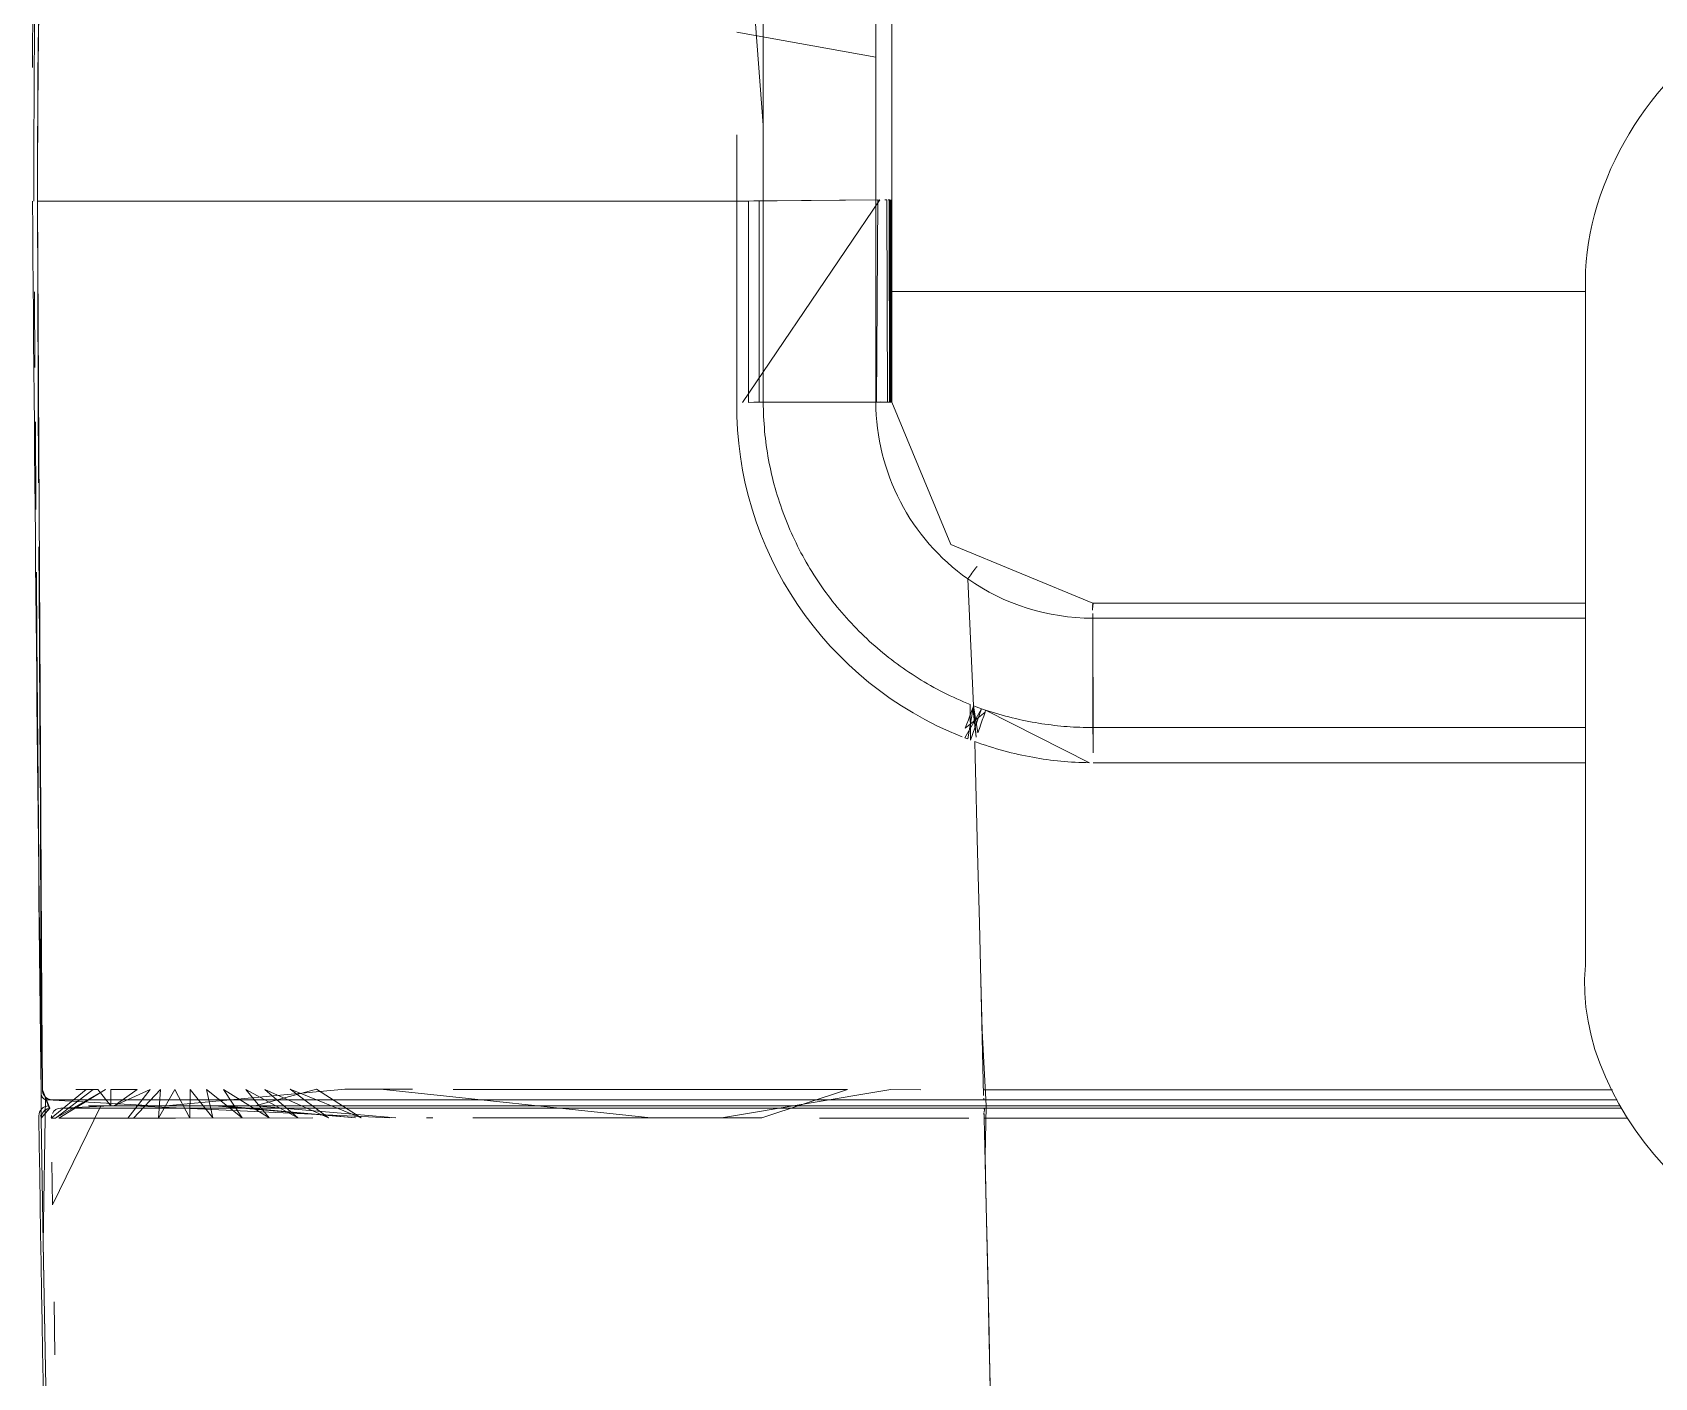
# Model space of a CAD drawing. Header units: millimetres. Extents: x 521 to 148073, y -17811 to 32040.
# Drawn here: x 59574.1 to 59657.9, y 9935.2 to 10004.8 of the extents above; entities that cross this region are included whole.
import ezdxf

# ---------------------------------------------------------------- set-up
doc = ezdxf.new("R2010")
doc.units = ezdxf.units.MM
doc.layers.add('Datové rozvody', color=6, linetype='Continuous')
doc.layers.add('PDF_Geometrie', color=7, linetype='Continuous', true_color=0xbdbdbd)

# ---------------------------------------------------------------- blocks, each defined once
blk = doc.blocks.new('projektor')
at = {"layer": 'PDF_Geometrie', "lineweight": 13}
for points in [[(86185.569, 15270.026), (86181.165, 15269.995)], [(86192.109, 15270.07), (86188.301, 15270.046)], [(86203.395, 15270.173), (86206.931, 15270.147)], [(86131.646, 15269.407), (86137.946, 15269.523), (86144.247, 15269.632), (86150.532, 15269.732), (86151.747, 15269.732), (86151.735, 15269.731), (86151.723, 15269.73), (86151.711, 15269.728), (86151.699, 15269.726), (86151.687, 15269.723), (86151.676, 15269.72), (86151.664, 15269.716), (86151.652, 15269.712), (86151.641, 15269.707), (86151.631, 15269.703), (86151.62, 15269.697), (86151.609, 15269.691), (86151.599, 15269.685), (86151.589, 15269.677), (86151.579, 15269.67), (86151.569, 15269.663), (86151.56, 15269.655), (86151.551, 15269.647), (86151.543, 15269.639), (86151.534, 15269.63), (86151.527, 15269.621), (86151.519, 15269.61), (86151.512, 15269.6), (86151.505, 15269.591), (86151.499, 15269.58), (86151.493, 15269.57), (86151.488, 15269.558), (86151.484, 15269.547), (86151.478, 15269.536), (86151.474, 15269.525), (86151.471, 15269.514), (86151.468, 15269.501), (86151.465, 15269.489), (86151.463, 15269.477), (86151.462, 15269.466), (86151.46, 15269.454), (86151.459, 15269.441), (86151.459, 15269.429)], [(86151.961, 15269.672), (86151.947, 15269.672), (86151.933, 15269.671), (86151.919, 15269.67), (86151.906, 15269.669), (86151.891, 15269.667), (86151.878, 15269.665), (86151.864, 15269.662), (86151.851, 15269.659), (86151.837, 15269.656), (86151.824, 15269.652), (86151.811, 15269.648), (86151.798, 15269.644), (86151.785, 15269.639), (86151.772, 15269.635), (86151.759, 15269.629), (86151.747, 15269.623), (86151.734, 15269.616), (86151.722, 15269.61), (86151.71, 15269.603), (86151.698, 15269.596), (86151.686, 15269.589), (86151.675, 15269.581), (86151.663, 15269.573), (86151.652, 15269.565), (86151.641, 15269.555), (86151.632, 15269.547), (86151.62, 15269.537), (86151.611, 15269.528), (86151.602, 15269.518), (86144.233, 15269.63), (86137.935, 15269.522), (86131.636, 15269.405)], [(86148.328, 15269.193), (86146.168, 15269.161), (86151.154, 15266.737)], [(86150.532, 15269.02), (86150.532, 15269.226), (86151.972, 15267.471), (86151.974, 15266.882), (86151.155, 15266.236), (86151.976, 15266.232), (86151.977, 15265.812), (86151.977, 15265.37), (86151.979, 15264.906), (86151.155, 15266.069), (86151.98, 15264.251), (86150.537, 15265.371), (86150.537, 15265.513), (86150.537, 15265.651), (86150.537, 15265.789), (86150.537, 15265.923), (86150.537, 15266.055), (86150.537, 15266.186), (86150.536, 15266.313), (86150.536, 15266.44), (86150.536, 15266.564), (86150.536, 15266.686), (86150.535, 15266.806), (86150.535, 15266.923), (86150.535, 15267.039), (86150.538, 15265.082), (86151.981, 15263.734), (86150.54, 15263.833), (86151.982, 15263.005), (86150.543, 15262.252), (86151.984, 15262.234), (86150.545, 15261.09), (86151.984, 15261.421), (86150.546, 15259.624), (86151.985, 15260.565), (86150.548, 15258.27), (86151.986, 15259.432), (86150.549, 15256.823), (86151.986, 15258.473), (86150.55, 15255.28), (86151.987, 15257.211), (86150.55, 15253.639), (86151.988, 15255.875), (86151.155, 15258.969), (86150.55, 15251.891)], [(86150.645, 15269.778), (86150.646, 15269.721)], [(86151.459, 15190.442), (86151.459, 15269.43), (86151.155, 15264.059), (86151.155, 15267.351), (86151.155, 15266.699)], [(86151.46, 15269.194), (86151.461, 15269.209)], [(86151.611, 15269.528), (86151.62, 15269.537), (86151.629, 15269.546), (86151.639, 15269.553), (86151.648, 15269.562), (86151.657, 15269.569), (86151.667, 15269.577), (86151.678, 15269.584), (86151.689, 15269.591), (86151.7, 15269.598), (86151.712, 15269.605), (86151.723, 15269.611), (86151.733, 15269.617), (86151.744, 15269.623), (86151.756, 15269.628), (86151.767, 15269.633), (86151.78, 15269.638), (86151.791, 15269.642), (86151.803, 15269.647), (86151.816, 15269.651), (86151.829, 15269.654), (86151.841, 15269.658), (86151.854, 15269.661), (86151.867, 15269.663), (86151.88, 15269.666), (86151.892, 15269.668), (86151.906, 15269.669), (86151.919, 15269.671), (86151.932, 15269.672), (86151.945, 15269.672), (86151.958, 15269.673), (86156.304, 15269.707)], [(86174.639, 15269.945), (86171.066, 15269.916), (86169.207, 15269.899), (86167.298, 15269.883), (86165.326, 15269.866), (86163.291, 15269.846), (86161.193, 15269.827), (86159.014, 15269.806), (86156.746, 15269.783), (86154.396, 15269.759), (86151.897, 15269.732), (86166.041, 15269.771)], [(86156.304, 15269.707), (86196.675, 15269.921)], [(86166.041, 15269.771), (86170.431, 15269.798)], [(86170.431, 15269.798), (86174.471, 15269.82)], [(86174.471, 15269.82), (86179.286, 15269.845)], [(86178.005, 15269.971), (86174.639, 15269.945)], [(86182.495, 15269.861), (86196.675, 15269.918)], [(86196.675, 15269.921), (86198.145, 15269.924), (86199.673, 15269.92), (86201.24, 15269.91), (86202.847, 15269.897), (86204.494, 15269.878), (86206.181, 15269.853), (86207.907, 15269.824), (86209.674, 15269.79), (86211.48, 15269.753), (86213.325, 15269.71), (86215.212, 15269.663), (86217.614, 15269.599), (86229.656, 15269.828)], [(86196.675, 15234.732), (86196.675, 15269.918)], [(86141.301, 15269.083), (86138.628, 15269.04)], [(86151.972, 15267.69), (86151.971, 15267.997), (86151.972, 15267.69), (86151.973, 15267.125), (86150.532, 15269.02), (86151.975, 15266.5), (86150.533, 15268.849), (86150.533, 15268.569), (86150.54, 15264.631), (86150.54, 15264.476), (86150.542, 15262.978), (86150.55, 15256.065)], [(86151.155, 15266.236), (86151.045, 15268.748)], [(86151.045, 15222.287), (86151.045, 15268.715)], [(86151.988, 15252.658), (86151.988, 15254.461), (86151.155, 15263.454), (86151.155, 15262.508), (86151.155, 15264.551), (86151.155, 15264.229), (86151.155, 15262.86), (86151.155, 15265.386), (86151.155, 15262.066)], [(86151.155, 15222.19), (86151.155, 15258.096), (86151.155, 15260.067), (86151.155, 15261.018), (86150.55, 15253.92), (86151.155, 15260.578), (86151.155, 15259.078), (86151.155, 15261.36), (86151.155, 15260.323), (86151.155, 15259.401), (86151.155, 15261.682), (86151.155, 15264.801), (86151.155, 15265.084), (86150.55, 15252.19)], [(86151.155, 15264.801), (86151.155, 15264.85)], [(86151.987, 15251.058), (86151.988, 15252.658), (86150.547, 15239.059), (86150.55, 15248.023), (86150.547, 15238.069), (86150.55, 15246.968), (86150.545, 15233.478), (86151.971, 15229.159)], [(86150.55, 15250.023), (86150.55, 15250.344)], [(86151.971, 15229.159), (86151.972, 15231.854), (86151.986, 15249.008)], [(86151.972, 15231.854), (86151.976, 15236.099), (86151.984, 15246.419), (86151.977, 15237.212), (86151.982, 15242.667)], [(86151.969, 15225.472), (86151.97, 15226.992), (86150.545, 15235.506), (86150.548, 15240.478), (86150.549, 15243.115), (86150.55, 15245.496), (86150.549, 15242.694), (86150.55, 15245.115)], [(86151.977, 15237.212), (86151.98, 15241.283)], [(86186.545, 15234.741), (86190.115, 15234.737)], [(86196.675, 15234.732), (86196.678, 15234.438), (86196.669, 15234.438), (86196.743, 15227.54), (86186.548, 15234.444)], [(86196.678, 15234.438), (86196.68, 15234.153), (86196.671, 15234.153), (86186.55, 15234.155)], [(86186.55, 15234.155), (86186.552, 15233.875), (86186.561, 15227.605)], [(86190.115, 15234.737), (86200.004, 15234.729)], [(86196.68, 15234.153), (86196.683, 15233.877)], [(86196.682, 15233.412), (86200.493, 15233.414), (86218.018, 15234.735)], [(86200.493, 15233.414), (86209.231, 15233.413), (86208.051, 15234.729)], [(86210.001, 15227.739), (86203.925, 15227.74), (86205.178, 15234.728)], [(86171.069, 15222.216), (86171.139, 15222.419), (86169.559, 15222.976), (86171.351, 15222.997), (86171.419, 15223.166), (86171.489, 15223.334), (86171.561, 15223.502), (86171.634, 15223.67), (86171.71, 15223.837), (86171.789, 15224.004), (86171.869, 15224.17), (86171.951, 15224.335), (86172.036, 15224.499), (86172.122, 15224.662), (86172.209, 15224.824), (86172.298, 15224.984), (86172.389, 15225.144), (86172.481, 15225.302), (86172.576, 15225.459), (86172.671, 15225.614), (86172.768, 15225.768), (86172.868, 15225.921), (86172.968, 15226.074), (86173.071, 15226.225), (86173.174, 15226.374), (86173.28, 15226.523), (86173.387, 15226.67), (86173.495, 15226.816), (86173.606, 15226.96), (86173.717, 15227.103), (86173.83, 15227.246), (86173.944, 15227.386), (86174.061, 15227.526), (86174.178, 15227.663), (86174.297, 15227.8), (86174.417, 15227.936), (86174.539, 15228.07), (86174.663, 15228.202), (86174.787, 15228.334), (86174.913, 15228.465), (86175.042, 15228.593), (86175.171, 15228.72), (86175.301, 15228.846), (86175.434, 15228.971), (86175.567, 15229.094), (86175.702, 15229.216), (86175.838, 15229.337), (86175.975, 15229.456), (86176.114, 15229.573), (86176.254, 15229.689), (86176.395, 15229.803), (86176.538, 15229.916), (86176.682, 15230.028), (86176.827, 15230.138), (86176.974, 15230.247), (86177.122, 15230.354), (86177.27, 15230.458), (86177.421, 15230.562), (86177.574, 15230.664), (86177.726, 15230.765), (86177.879, 15230.863), (86178.035, 15230.961), (86178.19, 15231.055), (86178.348, 15231.149), (86178.506, 15231.242), (86178.666, 15231.331), (86178.826, 15231.42), (86178.987, 15231.507), (86179.149, 15231.592), (86179.314, 15231.675), (86179.478, 15231.756), (86179.644, 15231.836), (86179.81, 15231.914), (86179.977, 15231.989), (86180.145, 15232.064), (86180.315, 15232.136), (86180.485, 15232.206), (86180.655, 15232.275), (86180.828, 15232.341), (86181, 15232.406), (86181.173, 15232.468), (86181.347, 15232.529), (86181.521, 15232.588), (86181.697, 15232.644), (86181.873, 15232.699), (86182.049, 15232.752), (86182.226, 15232.803), (86182.404, 15232.852), (86182.582, 15232.899), (86182.76, 15232.943), (86182.94, 15232.986), (86183.12, 15233.026), (86183.298, 15233.065), (86183.478, 15233.101), (86183.659, 15233.136), (86183.838, 15233.168), (86184.019, 15233.198), (86184.2, 15233.226), (86184.381, 15233.252), (86184.562, 15233.276), (86184.743, 15233.298), (86184.925, 15233.318), (86185.106, 15233.336), (86185.287, 15233.351), (86185.47, 15233.366), (86185.651, 15233.377), (86185.833, 15233.386), (86186.015, 15233.394), (86186.196, 15233.399), (86186.379, 15233.403), (86186.56, 15233.404)], [(86196.683, 15233.877), (86196.687, 15233.614), (86196.678, 15233.614), (86186.557, 15233.608)], [(86196.687, 15233.614), (86196.69, 15233.412), (86196.682, 15233.412), (86186.56, 15233.404)], [(86196.682, 15233.412), (86196.743, 15227.645), (86186.56, 15227.705)], [(86186.56, 15233.404), (86186.56, 15227.739)], [(86192.396, 15233.409), (86196.682, 15233.412)], [(86150.543, 15227.057), (86150.544, 15228.333), (86150.544, 15230.577)], [(86186.567, 15227.739), (86186.568, 15227.631), (86186.562, 15226.96), (86186.562, 15226.956), (86186.562, 15226.953), (86186.562, 15226.95), (86186.562, 15226.947), (86186.561, 15226.945), (86186.561, 15226.943), (86186.561, 15226.941), (86186.56, 15226.94), (86186.56, 15226.939), (86186.56, 15226.938), (86186.556, 15226.96), (86186.555, 15226.956), (86186.555, 15226.953), (86186.555, 15226.95), (86186.554, 15226.947), (86186.554, 15226.945), (86186.554, 15226.943), (86186.554, 15226.941), (86186.553, 15226.94), (86186.553, 15226.939), (86186.553, 15226.938), (86196.737, 15226.96), (86196.737, 15226.956), (86196.736, 15226.953), (86196.736, 15226.95), (86196.736, 15226.947), (86196.736, 15226.945), (86196.735, 15226.943), (86196.735, 15226.941), (86196.735, 15226.94), (86196.734, 15226.939), (86196.734, 15226.938)], [(86197.666, 15227.74), (86186.56, 15227.739)], [(86186.568, 15227.631), (86186.569, 15227.512)], [(86203.925, 15227.74), (86197.666, 15227.74)], [(86150.543, 15223.066), (86150.543, 15227.057)], [(86176.444, 15216.823), (86179.407, 15223.975), (86186.559, 15226.939)], [(86186.563, 15226.997), (86186.563, 15226.984), (86186.557, 15226.984), (86196.738, 15226.984), (86186.562, 15226.974), (86186.556, 15226.974), (86196.738, 15226.974), (86186.562, 15226.964), (86186.556, 15226.964), (86196.737, 15226.964)], [(86196.741, 15227.077), (86196.74, 15227.041), (86186.557, 15227.018), (86186.564, 15227.018)], [(86186.564, 15227.018), (86186.563, 15226.997), (86186.557, 15226.997), (86196.739, 15226.997)], [(86196.742, 15227.127), (86196.741, 15227.077), (86186.558, 15227.05), (86186.565, 15227.05)], [(86196.743, 15227.296), (86196.743, 15227.195), (86186.567, 15227.16), (86186.56, 15227.16)], [(86251.298, 15226.938), (86186.56, 15226.938)], [(86186.562, 15227.362), (86186.561, 15227.244)], [(86192.123, 15226.938), (86192.123, 15192.04)], [(86168.711, 15222.746), (86169.479, 15222.765), (86168.711, 15222.746), (86163.92, 15222.621), (86160.342, 15222.531), (86151.679, 15222.321), (86157.468, 15222.459), (86154.924, 15222.396), (86151.155, 15222.19), (86148.628, 15222.243)], [(86170.189, 15216.822), (86170.189, 15216.987), (86170.192, 15217.151), (86170.195, 15217.313), (86170.201, 15217.476), (86170.208, 15217.638), (86170.216, 15217.8), (86170.226, 15217.96), (86170.238, 15218.12), (86170.25, 15218.28), (86170.266, 15218.438), (86170.281, 15218.597), (86170.299, 15218.757), (86170.318, 15218.916), (86170.338, 15219.075), (86170.361, 15219.234), (86170.384, 15219.395), (86170.41, 15219.555), (86170.437, 15219.716), (86170.466, 15219.879), (86170.497, 15220.042), (86170.53, 15220.205), (86170.564, 15220.371), (86170.601, 15220.538), (86170.639, 15220.706), (86170.68, 15220.875), (86170.722, 15221.045), (86170.767, 15221.215), (86170.813, 15221.383), (86170.862, 15221.553), (86170.911, 15221.721), (86170.963, 15221.888), (86171.015, 15222.053), (86171.069, 15222.216), (86168.42, 15216.99), (86168.423, 15217.172), (86168.428, 15217.354), (86168.435, 15217.535), (86168.443, 15217.715), (86168.453, 15217.895), (86168.465, 15218.074), (86168.479, 15218.252), (86168.496, 15218.43), (86168.513, 15218.608), (86168.533, 15218.785), (86168.555, 15218.962), (86168.578, 15219.139), (86168.604, 15219.316), (86168.631, 15219.494), (86168.661, 15219.671), (86168.692, 15219.85), (86168.725, 15220.028), (86168.761, 15220.208), (86168.799, 15220.389), (86168.839, 15220.57), (86168.881, 15220.752), (86168.925, 15220.935), (86168.972, 15221.119), (86169.02, 15221.304), (86169.072, 15221.49), (86169.125, 15221.675), (86169.18, 15221.86), (86169.237, 15222.045), (86169.296, 15222.228), (86169.356, 15222.409), (86169.417, 15222.588), (86169.479, 15222.765)], [(86171.285, 15222.828), (86177.667, 15223.112)], [(86142.042, 15222.093), (86139.962, 15222.049), (86137.846, 15222.004), (86135.706, 15221.96), (86133.554, 15221.917), (86115.096, 15221.568)], [(86150.543, 15222.29), (86148.315, 15222.238), (86146.13, 15222.187), (86143.968, 15222.137), (86141.816, 15222.09), (86139.692, 15222.044), (86137.634, 15222.001), (86135.658, 15221.961), (86133.759, 15221.924), (86125.044, 15221.76)], [(86148.628, 15222.243), (86146.102, 15222.185), (86144.078, 15222.138), (86142.042, 15222.093)], [(86150.543, 15189.944), (86150.543, 15222.305)], [(86150.623, 15222.289), (86150.543, 15222.289)], [(86150.689, 15222.288), (86150.623, 15222.289)], [(86150.739, 15222.289), (86150.689, 15222.29)], [(86150.763, 15222.303), (86150.714, 15222.304)], [(86150.81, 15222.302), (86150.763, 15222.303), (86150.788, 15222.286)], [(86150.865, 15222.284), (86150.833, 15222.285)], [(86150.895, 15222.283), (86150.865, 15222.284)], [(86150.923, 15222.282), (86150.895, 15222.283)], [(86150.939, 15222.282), (86150.923, 15222.282)], [(86150.955, 15222.281), (86150.939, 15222.282)], [(86150.97, 15222.281), (86150.955, 15222.282)], [(86150.984, 15222.279), (86150.97, 15222.28)], [(86151.044, 15190.226), (86151.045, 15222.271), (86151.045, 15222.287)], [(86151.155, 15190.286), (86151.155, 15222.19)], [(86151.969, 15190.685), (86151.969, 15222.324)], [(86168.418, 15192.04), (86168.418, 15216.807)], [(86168.91, 15216.808), (86169.153, 15216.81), (86175.934, 15216.825)], [(86169.393, 15216.811), (86169.628, 15216.814), (86175.864, 15216.824)], [(86175.73, 15216.823), (86175.796, 15216.824), (86169.858, 15216.817)], [(86170.081, 15216.82), (86170.189, 15216.822), (86175.73, 15216.823)], [(86170.189, 15192.04), (86170.189, 15216.822)], [(86170.189, 15216.822), (86175.692, 15216.822)], [(86175.692, 15216.838), (86175.692, 15192.04)], [(86176.099, 15216.839), (86176.151, 15216.838)], [(86176.299, 15216.819), (86176.327, 15216.818), (86176.327, 15216.834)], [(86176.444, 15192.04), (86176.444, 15216.822)], [(86158.236, 15192.04), (86192.231, 15192.04)]]:
    blk.add_lwpolyline(points, dxfattribs=at)
for points in [[(86151.961, 15269.672), (86151.961, 15269.673), (86151.035, 15269.326), (86151.038, 15269.312), (86150.532, 15269.73), (86151.039, 15269.3)], [(86151.592, 15269.51), (86151.582, 15269.497), (86151.574, 15269.487), (86151.564, 15269.476), (86151.556, 15269.465), (86151.549, 15269.454), (86151.54, 15269.442), (86151.533, 15269.43), (86151.526, 15269.419)], [(86171.139, 15222.419), (86171.187, 15222.555), (86171.236, 15222.691), (86171.285, 15222.828), (86169.614, 15223.118), (86169.668, 15223.26)], [(86170.971, 15222.249), (86171.069, 15222.216), (86170.971, 15222.249), (86170.77, 15222.316), (86170.562, 15222.386), (86170.351, 15222.459), (86170.136, 15222.534), (86169.919, 15222.609), (86171.285, 15222.828), (86169.699, 15222.687), (86171.188, 15222.861), (86170.99, 15222.933), (86170.787, 15223.006), (86170.58, 15223.082), (86170.369, 15223.16), (86170.155, 15223.239)], [(86151.045, 15222.271), (86151.044, 15222.272), (86151.042, 15222.272), (86151.04, 15222.274), (86151.038, 15222.274), (86151.037, 15222.275), (86151.034, 15222.275), (86151.031, 15222.276), (86151.028, 15222.276), (86151.024, 15222.277), (86151.02, 15222.277), (86151.016, 15222.278), (86151.012, 15222.278), (86151.007, 15222.279), (86151.001, 15222.279), (86150.996, 15222.28), (86150.989, 15222.28), (86150.984, 15222.281), (86151.044, 15222.287), (86151.042, 15222.288), (86151.04, 15222.288), (86151.038, 15222.289), (86151.037, 15222.289), (86151.034, 15222.29), (86151.031, 15222.29), (86151.028, 15222.291), (86151.024, 15222.291), (86151.02, 15222.292), (86151.016, 15222.292), (86151.012, 15222.293), (86151.007, 15222.293), (86151.001, 15222.294), (86150.996, 15222.294), (86150.989, 15222.295)], [(86151.542, 15222.316), (86151.528, 15222.315), (86151.521, 15222.314), (86151.515, 15222.314), (86151.507, 15222.313), (86151.502, 15222.313), (86151.497, 15222.312), (86151.492, 15222.312), (86151.487, 15222.311), (86151.483, 15222.311), (86151.478, 15222.31), (86151.475, 15222.31), (86151.472, 15222.309), (86151.468, 15222.309), (86151.466, 15222.308), (86151.464, 15222.308), (86151.463, 15222.307), (86151.461, 15222.307), (86151.46, 15222.306), (86151.459, 15222.306)], [(86176.151, 15216.838), (86176.2, 15216.837), (86176.235, 15216.821), (86176.247, 15216.836), (86176.269, 15216.82), (86176.279, 15216.835), (86176.299, 15216.819)], [(86176.327, 15216.834), (86176.345, 15216.833), (86176.361, 15216.817), (86176.361, 15216.832), (86176.376, 15216.816), (86176.376, 15216.831), (86176.389, 15216.815)], [(86176.389, 15216.815), (86176.395, 15216.815), (86176.401, 15216.814), (86176.407, 15216.814), (86176.412, 15216.813), (86176.416, 15216.813), (86176.421, 15216.813), (86176.425, 15216.812), (86176.429, 15216.812), (86176.432, 15216.811), (86176.435, 15216.811), (86176.437, 15216.81), (86176.439, 15216.81), (86176.441, 15216.809), (86176.443, 15216.809), (86176.444, 15216.808), (86176.444, 15216.807), (86176.395, 15216.83), (86176.401, 15216.83), (86176.407, 15216.829), (86176.412, 15216.829), (86176.416, 15216.828), (86176.421, 15216.828), (86176.425, 15216.827), (86176.429, 15216.827), (86176.432, 15216.826), (86176.435, 15216.826), (86176.437, 15216.825), (86176.439, 15216.825), (86176.441, 15216.824), (86176.443, 15216.824), (86176.444, 15216.823)]]:
    blk.add_lwpolyline(points, close=True, dxfattribs=at)
for centre, radius, start, end in [((86288.714, 3430.352), 11840.174, 90.445392, 90.6627542), ((86198.34, 14570.491), 699.609, 88.464534, 90.136371), ((86224.761, 10342.131), 4928.279, 90.861729, 91.961566), ((86150.538, 15268.716), 0.509, 74.56903, 89.17069), ((86150.54, 15269.228), 0.504, 14.33887, 89.26133), ((86150.54, 15269.225), 0.506, 14.41443, 87.93506), ((86150.65, 15269.347), 0.505, 359.85202, 90.32031), ((86151.957, 15269.167), 0.498, 155.69181, 172.30603), ((86151.93, 15269.179), 0.47, 152.58127, 173.08515), ((86196.562, 14583.471), 686.446, 88.24092, 89.990583), ((86150.545, 15268.724), 0.5, 2.66191, 63.2114), ((86186.403, 15216.806), 17.936, 89.54655, 158.42327), ((86186.59, 15216.824), 10.916, 90.15554, 144.82592), ((86186.628, 15216.843), 10.936, 145.0258, 180.02403), ((86172.927, 15215.918), 8.615, 52.0477, 56.62065), ((86178.133, 15222.54), 0.191, 34.59048, 57.06992), ((86150.995, 15222.101), 0.176, 73.56809, 91.7934)]:
    blk.add_arc(centre, radius, start, end, dxfattribs=at)
for points in [[(86143.063, 15176.866), (86142.306, 15184.333), (86150.77, 15192.797), (86158.236, 15192.04)], [(86192.23, 15192.04), (86197.208, 15192.185), (86202.682, 15189.121), (86205.162, 15184.803)]]:
    blk.add_open_spline(points, degree=3, dxfattribs=at)

msp = doc.modelspace()

# ---------------------------------------------------------------- block references
at = {"layer": 'Datové rozvody', "xscale": 1.027900945623324, "yscale": 1.027900945623324, "zscale": 1.027900945623324, "rotation": 90.00000000000024}
msp.add_blockref('projektor', (75270.286, -78605.574), dxfattribs=at)

doc.saveas('drawing.dxf')
